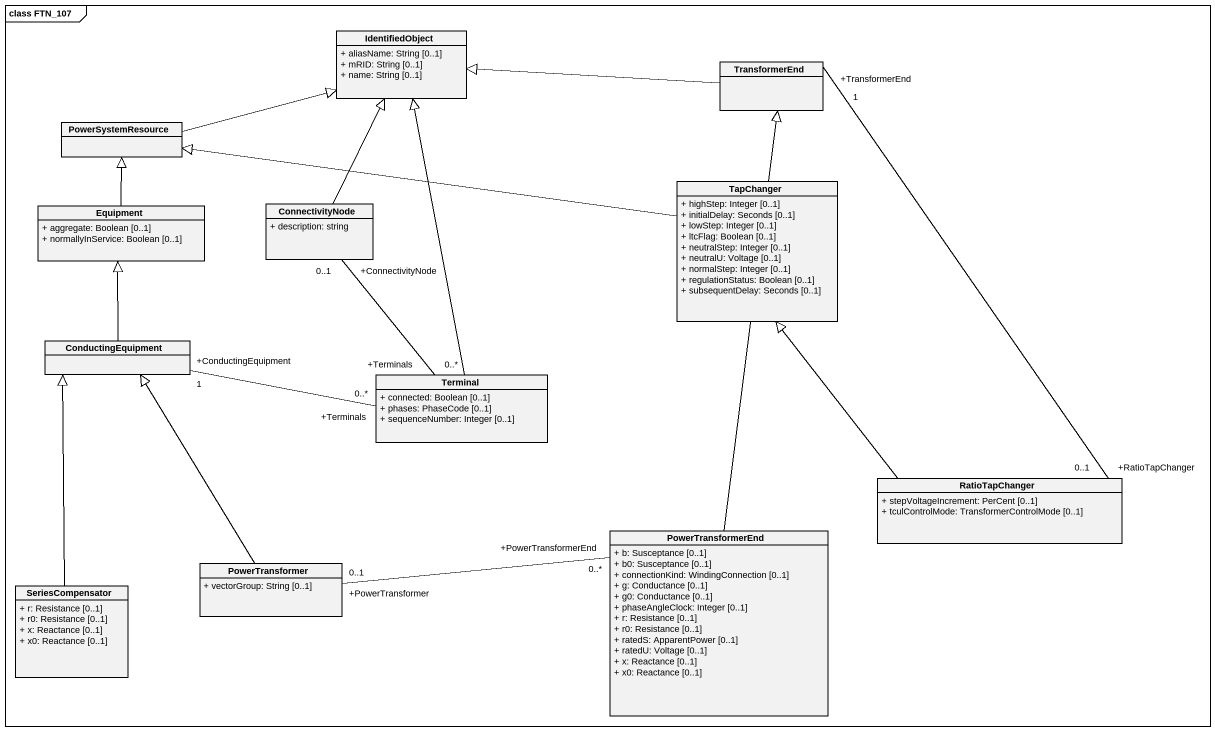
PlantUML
@startuml
mainframe class FTN_107
hide circle
hide empty members
skinparam classAttributeIconSize 0
class IdentifiedObject {
  + aliasName: String [0..1]
  + mRID: String [0..1]
  + name: String [0..1]
}
class TransformerEnd
class PowerSystemResource
class TapChanger {
  + highStep: Integer [0..1]
  + initialDelay: Seconds [0..1]
  + lowStep: Integer [0..1]
  + ltcFlag: Boolean [0..1]
  + neutralStep: Integer [0..1]
  + neutralU: Voltage [0..1]
  + normalStep: Integer [0..1]
  + regulationStatus: Boolean [0..1]
  + subsequentDelay: Seconds [0..1]
}
class Equipment {
  + aggregate: Boolean [0..1]
  + normallyInService: Boolean [0..1]
}
class ConnectivityNode {
  + description: string
}
class ConductingEquipment
class Terminal {
  + connected: Boolean [0..1]
  + phases: PhaseCode [0..1]
  + sequenceNumber: Integer [0..1]
}
class RatioTapChanger {
  + stepVoltageIncrement: PerCent [0..1]
  + tculControlMode: TransformerControlMode [0..1]
}
class PowerTransformerEnd {
  + b: Susceptance [0..1]
  + b0: Susceptance [0..1]
  + connectionKind: WindingConnection [0..1]
  + g: Conductance [0..1]
  + g0: Conductance [0..1]
  + phaseAngleClock: Integer [0..1]
  + r: Resistance [0..1]
  + r0: Resistance [0..1]
  + ratedS: ApparentPower [0..1]
  + ratedU: Voltage [0..1]
  + x: Reactance [0..1]
  + x0: Reactance [0..1]
}
class SeriesCompensator {
  + r: Resistance [0..1]
  + r0: Resistance [0..1]
  + x: Reactance [0..1]
  + x0: Reactance [0..1]
}
class PowerTransformer {
  + vectorGroup: String [0..1]
}
TransformerEnd -left-|> IdentifiedObject
TransformerEnd "+TransformerEnd\n1" -- "+RatioTapChanger\n0..1" RatioTapChanger
PowerSystemResource -right-|> IdentifiedObject
TapChanger -left-|> PowerSystemResource
Equipment -up-|> PowerSystemResource
ConnectivityNode -up-|> IdentifiedObject
ConductingEquipment -up-|> Equipment
Terminal -up-|> IdentifiedObject
Terminal "+Terminals\n0..*" -up- "+ConnectivityNode\n0..1" ConnectivityNode
Terminal "+Terminals\n0..*" -left- "+ConductingEquipment\n1" ConductingEquipment
RatioTapChanger -up-|> TapChanger
PowerTransformerEnd -up-|> TransformerEnd
SeriesCompensator -up-|> ConductingEquipment
PowerTransformer -up-|> ConductingEquipment
PowerTransformer "+PowerTransformer\n0..1" -right- "+PowerTransformerEnd\n0..*" PowerTransformerEnd
@enduml
